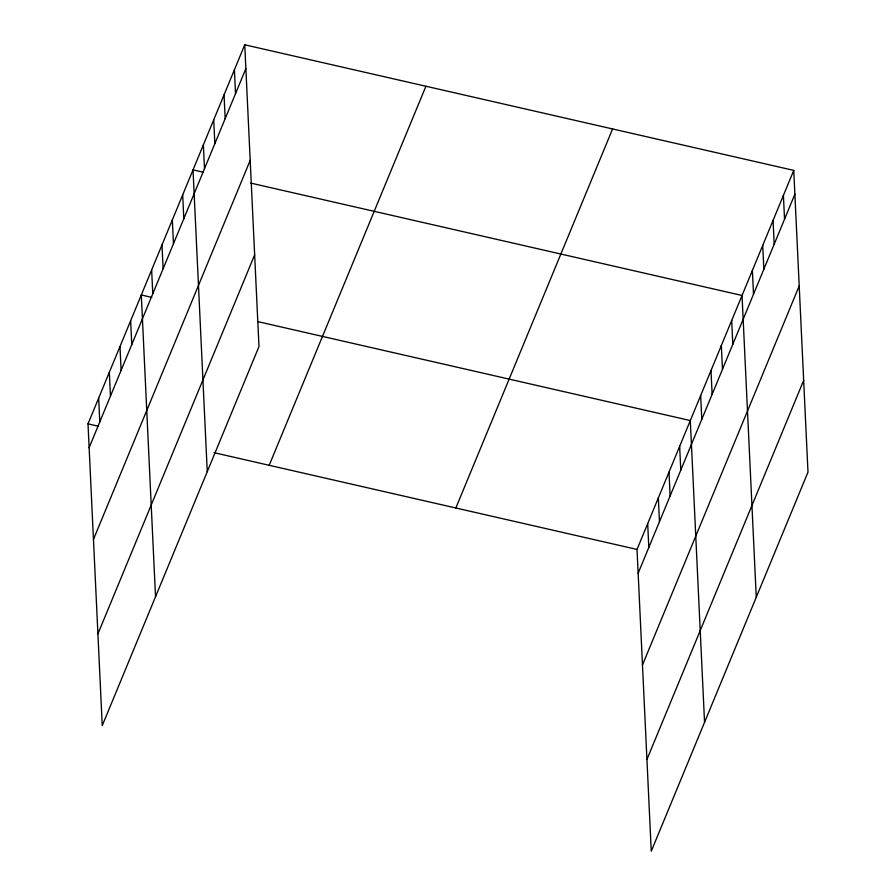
<?xml version="1.0" encoding="UTF-8"?>
<svg xmlns="http://www.w3.org/2000/svg" width="896" height="896" viewBox="0 0 896 896"><rect width="100%" height="100%" fill="white"/><g stroke="black" fill="none" stroke-linecap="round" stroke-linejoin="round"><path stroke-width="1.34" d="M244.742 44.8L258.978 346.562L102.245 725.614L88.01 423.853L244.742 44.8L793.755 170.386L807.99 472.147L651.258 851.2L637.022 549.438L793.755 170.386M89.141 447.664L245.874 68.622M93.464 539.392L250.197 160.339M97.922 633.886L254.654 254.845M269.192 465.293L425.925 86.24M455.851 507.987L612.584 128.946M638.142 573.261L794.875 194.208M642.477 664.978L799.21 285.925M646.923 759.483L803.656 380.43M203.526 172.29L193.021 169.882L207.256 471.654M250.79 183.098L742.034 295.478L756.269 597.24M151.805 297.371L141.299 294.974L155.534 596.736M258.149 321.698L690.312 420.56L704.547 722.322M88.01 423.853L98.515 426.25M214.043 452.682L637.022 549.438M783.406 195.406L784.538 219.229M773.069 220.427L774.189 244.238M762.72 245.437L763.851 269.259M752.382 270.458L753.502 294.28M731.685 320.488L732.816 344.31M721.347 345.509L722.467 369.331M710.998 370.53L712.13 394.352M700.661 395.539L701.781 419.362M679.65 446.331L680.781 470.154M668.998 472.114L670.118 495.936M658.336 497.885L659.467 521.707M647.685 523.656L648.805 547.478M234.405 69.821L235.525 93.643M224.056 94.83L225.176 118.653M213.718 119.851L214.838 143.674M203.37 144.872L204.49 168.694M182.683 194.902L183.803 218.725M172.334 219.923L173.454 243.746M161.986 244.933L163.117 268.755M151.648 269.954L152.768 293.776M130.648 320.746L131.768 344.568M119.986 346.528L121.106 370.339M109.334 372.299L110.454 396.122M98.672 398.07L99.792 421.893"/></g></svg>
